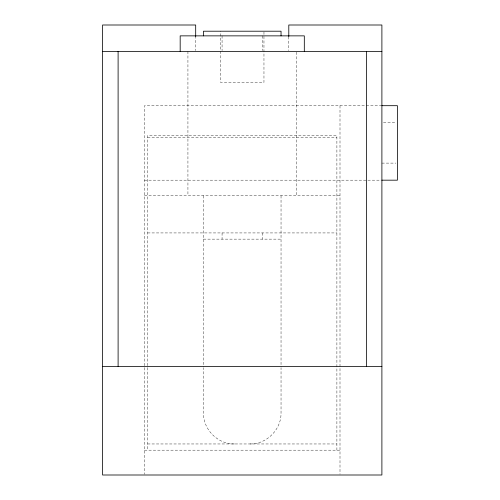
<?xml version="1.0" encoding="UTF-8"?>
<svg xmlns="http://www.w3.org/2000/svg" width="500" height="500" viewBox="0 0 500 500"><rect width="100%" height="100%" fill="white"/><g stroke="black" fill="none" stroke-linecap="round" stroke-linejoin="round"><path stroke-width="0.38" stroke-dasharray="2.5 1.88" d="M250 443.963C266.588 444.312 281.381 429.519 281.038 412.931L281.038 367.769M381.894 105.688L144.481 105.688L144.481 474.225M383.45 122.756L395.863 122.756M147.587 137.387L336.894 137.387M381.894 163.106L395.863 163.106M144.481 180.175L381.119 180.175M144.481 195.688L340 195.688M147.587 232.931L336.894 232.931M203.45 239.137L281.038 239.137M147.587 443.963L336.894 443.963M144.481 450.175L340 450.175M234.481 443.963C217.894 444.312 203.1 429.519 203.45 412.931L203.45 367.769M340 105.688L340 474.225M336.894 450.175L336.894 135.6L147.587 135.6L147.587 450.175M296.55 52.156L296.55 195.688M288.794 36.637L288.794 50.606M281.038 195.688L281.038 366.994M263.962 31.981L263.962 82.413L220.519 82.413L220.519 31.206M262.413 35.863L262.413 50.606M262.413 232.931L262.413 239.137M222.069 35.863L222.069 50.606M222.069 232.931L222.069 239.137M203.45 195.688L203.45 366.994M195.688 35.863L195.688 50.606M187.931 51.381L187.931 195.688"/><path stroke-width="0.75" d="M102.587 51.381L381.894 51.381M381.894 105.688L397.413 105.688L397.413 180.175L381.894 180.175M102.587 366.381L381.894 366.381M366.381 51.381L366.381 366.381M304.312 51.381L304.312 35.863L180.175 35.863L180.175 51.381M288.794 36.637L288.794 25L381.894 25L381.894 475L102.587 475L102.587 25L195.688 25L195.688 36.637M281.038 35.863L281.038 31.206L203.45 31.206L203.45 35.863M118.106 51.381L118.106 366.381"/></g></svg>
